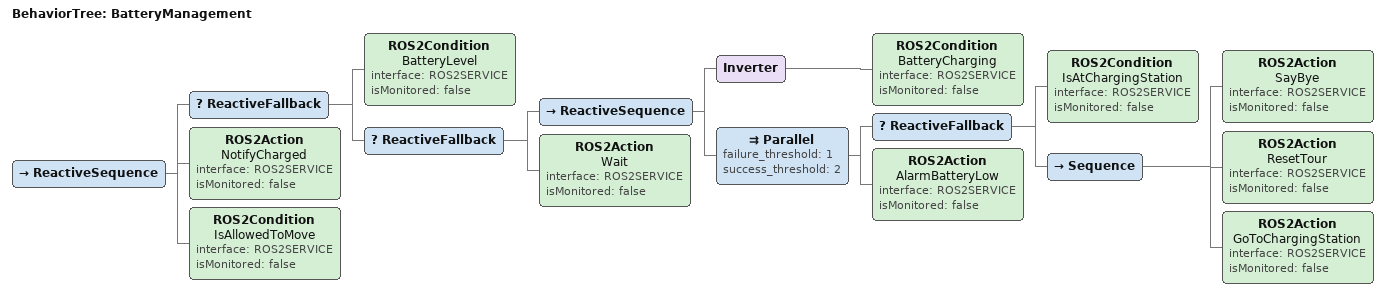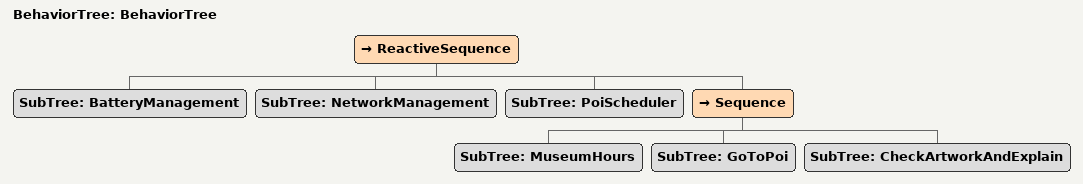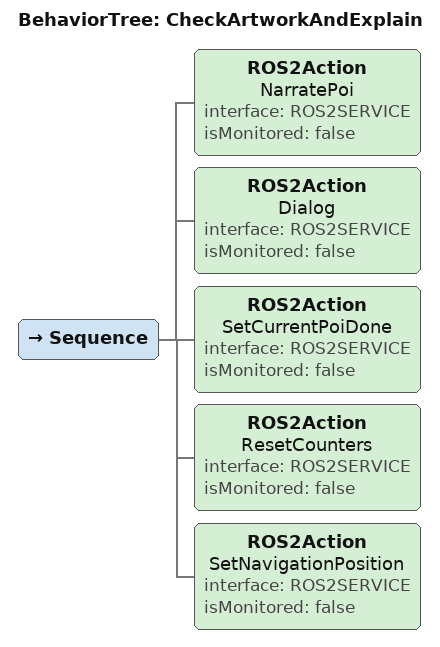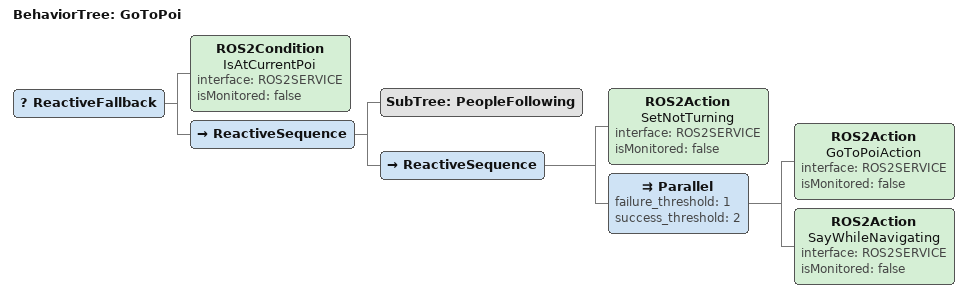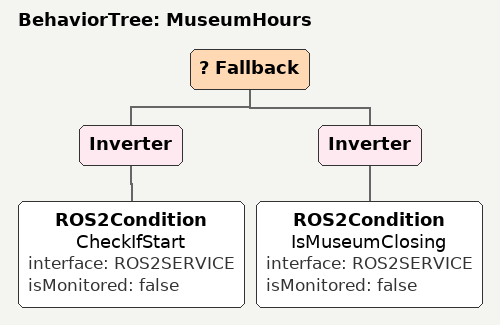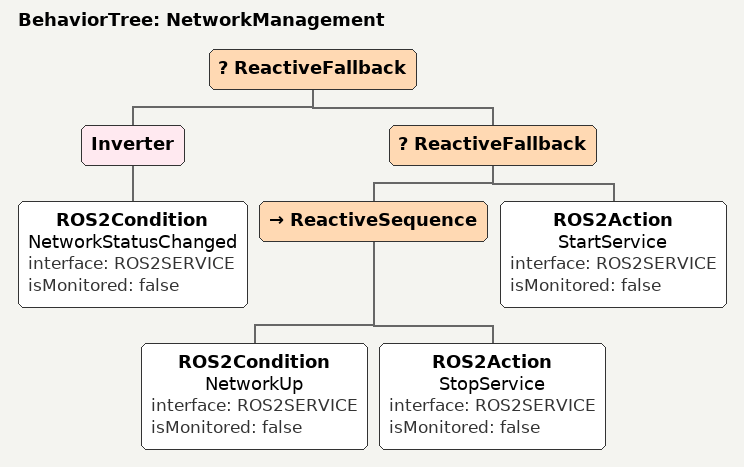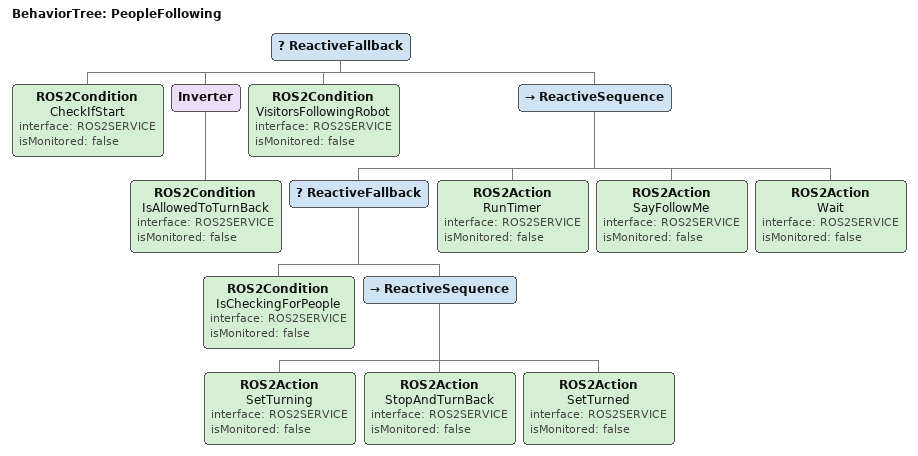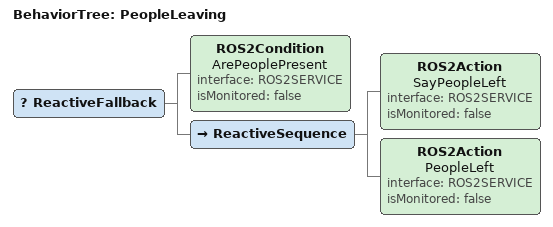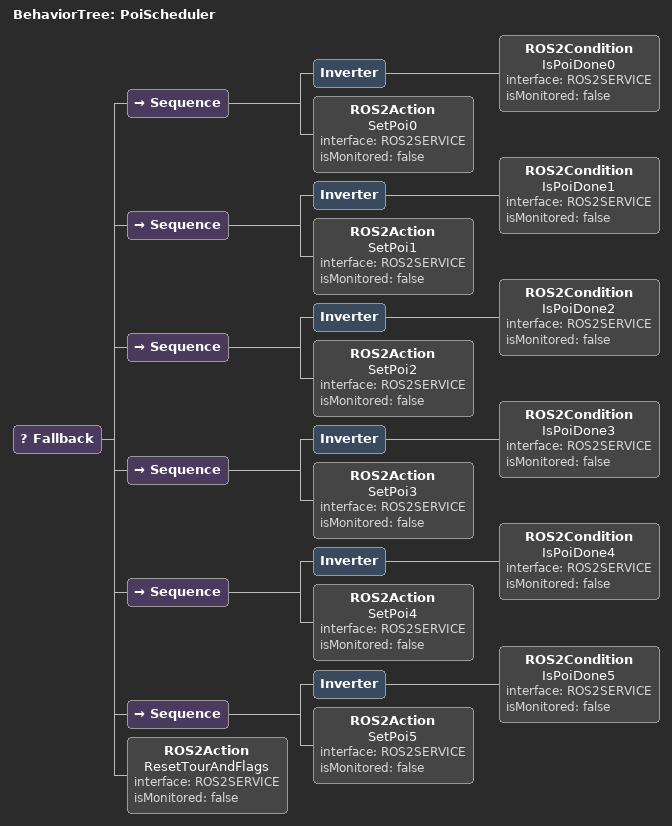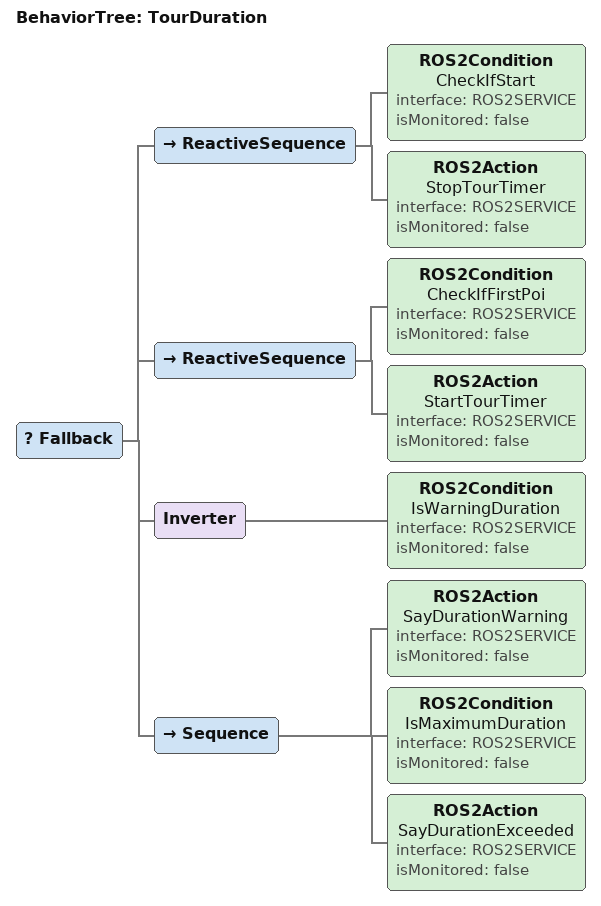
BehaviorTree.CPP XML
<?xml version="1.0" encoding="UTF-8"?>
<root BTCPP_format="3"
      main_tree_to_execute="BehaviorTree">
  <BehaviorTree ID="BatteryManagement">
    <ReactiveSequence>
      <ReactiveFallback>
        <ROS2Condition name="BatteryLevel"
                       interface="ROS2SERVICE"
                       isMonitored="false"/>
        <ReactiveFallback>
          <ReactiveSequence>
            <Inverter>
              <ROS2Condition name="BatteryCharging"
                             interface="ROS2SERVICE"
                             isMonitored="false"/>
            </Inverter>
            <Parallel failure_threshold="1"
                      success_threshold="2">
              <ReactiveFallback>
                <ROS2Condition name="IsAtChargingStation"
                               interface="ROS2SERVICE"
                               isMonitored="false"/>
                <Sequence>
                  <ROS2Action name="SayBye"
                              interface="ROS2SERVICE"
                              isMonitored="false"/>
                  <ROS2Action name="ResetTour"
                              interface="ROS2SERVICE"
                              isMonitored="false"/>
                  <ROS2Action name="GoToChargingStation"
                              interface="ROS2SERVICE"
                              isMonitored="false"/>
                </Sequence>
              </ReactiveFallback>
              <ROS2Action name="AlarmBatteryLow"
                          interface="ROS2SERVICE"
                          isMonitored="false"/>
            </Parallel>
          </ReactiveSequence>
          <ROS2Action name="Wait"
                      interface="ROS2SERVICE"
                      isMonitored="false"/>
        </ReactiveFallback>
      </ReactiveFallback>
      <ROS2Action name="NotifyCharged"
                  interface="ROS2SERVICE"
                  isMonitored="false"/>
      <ROS2Condition name="IsAllowedToMove"
                     interface="ROS2SERVICE"
                     isMonitored="false"/>
    </ReactiveSequence>
  </BehaviorTree>

  <BehaviorTree ID="BehaviorTree">
    <ReactiveSequence>
      <SubTree ID="BatteryManagement"/>
      <SubTree ID="NetworkManagement"/>
      <SubTree ID="PoiScheduler"/>
      <Sequence>
        <SubTree ID="MuseumHours"/>
        <SubTree ID="GoToPoi"/>
        <SubTree ID="CheckArtworkAndExplain"/>
      </Sequence>
    </ReactiveSequence>
  </BehaviorTree>

  <BehaviorTree ID="CheckArtworkAndExplain">
    <Sequence>
      <ROS2Action name="NarratePoi"
                  interface="ROS2SERVICE"
                  isMonitored="false"/>
      <ROS2Action name="Dialog"
                  interface="ROS2SERVICE"
                  isMonitored="false"/>
      <ROS2Action name="SetCurrentPoiDone"
                  interface="ROS2SERVICE"
                  isMonitored="false"/>
      <ROS2Action name="ResetCounters"
                  interface="ROS2SERVICE"
                  isMonitored="false"/>
      <ROS2Action name="SetNavigationPosition"
                  interface="ROS2SERVICE"
                  isMonitored="false"/>
    </Sequence>
  </BehaviorTree>

  <BehaviorTree ID="GoToPoi">
    <ReactiveFallback>
      <ROS2Condition name="IsAtCurrentPoi"
                     interface="ROS2SERVICE"
                     isMonitored="false"/>
      <ReactiveSequence>
        <SubTree ID="PeopleFollowing"/>
        <ReactiveSequence>
          <ROS2Action name="SetNotTurning"
                      interface="ROS2SERVICE"
                      isMonitored="false"/>
          <Parallel failure_threshold="1"
                    success_threshold="2">
            <ROS2Action name="GoToPoiAction"
                        interface="ROS2SERVICE"
                        isMonitored="false"/>
            <ROS2Action name="SayWhileNavigating"
                        interface="ROS2SERVICE"
                        isMonitored="false"/>
          </Parallel>
        </ReactiveSequence>
      </ReactiveSequence>
    </ReactiveFallback>
  </BehaviorTree>

  <BehaviorTree ID="MuseumHours">
    <Fallback>
      <Inverter>
        <ROS2Condition name="CheckIfStart"
                       interface="ROS2SERVICE"
                       isMonitored="false"/>
      </Inverter>
      <Inverter>
        <ROS2Condition name="IsMuseumClosing"
                       interface="ROS2SERVICE"
                       isMonitored="false"/>
      </Inverter>
    </Fallback>
  </BehaviorTree>

  <BehaviorTree ID="NetworkManagement">
    <ReactiveFallback>
      <Inverter>
        <ROS2Condition name="NetworkStatusChanged"
                       interface="ROS2SERVICE"
                       isMonitored="false"/>
      </Inverter>
      <ReactiveFallback>
        <ReactiveSequence>
          <ROS2Condition name="NetworkUp"
                         interface="ROS2SERVICE"
                         isMonitored="false"/>
          <ROS2Action name="StopService"
                      interface="ROS2SERVICE"
                      isMonitored="false"/>
        </ReactiveSequence>
        <ROS2Action name="StartService"
                    interface="ROS2SERVICE"
                    isMonitored="false"/>
      </ReactiveFallback>
    </ReactiveFallback>
  </BehaviorTree>

  <BehaviorTree ID="PeopleFollowing">
    <ReactiveFallback>
      <ROS2Condition name="CheckIfStart"
                     interface="ROS2SERVICE"
                     isMonitored="false"/>
      <Inverter>
        <ROS2Condition name="IsAllowedToTurnBack"
                       interface="ROS2SERVICE"
                       isMonitored="false"/>
      </Inverter>
      <ROS2Condition name="VisitorsFollowingRobot"
                     interface="ROS2SERVICE"
                     isMonitored="false"/>
      <ReactiveSequence>
        <ReactiveFallback>
          <ROS2Condition name="IsCheckingForPeople"
                         interface="ROS2SERVICE"
                         isMonitored="false"/>
          <ReactiveSequence>
            <ROS2Action name="SetTurning"
                        interface="ROS2SERVICE"
                        isMonitored="false"/>
            <ROS2Action name="StopAndTurnBack"
                        interface="ROS2SERVICE"
                        isMonitored="false"/>
            <ROS2Action name="SetTurned"
                        interface="ROS2SERVICE"
                        isMonitored="false"/>
          </ReactiveSequence>
        </ReactiveFallback>
        <ROS2Action name="RunTimer"
                    interface="ROS2SERVICE"
                    isMonitored="false"/>
        <ROS2Action name="SayFollowMe"
                    interface="ROS2SERVICE"
                    isMonitored="false"/>
        <ROS2Action name="Wait"
                    interface="ROS2SERVICE"
                    isMonitored="false"/>
      </ReactiveSequence>
    </ReactiveFallback>
  </BehaviorTree>

  <BehaviorTree ID="PeopleLeaving">
    <ReactiveFallback>
      <ROS2Condition name="ArePeoplePresent"
                     interface="ROS2SERVICE"
                     isMonitored="false"/>
      <ReactiveSequence>
        <ROS2Action name="SayPeopleLeft"
                    interface="ROS2SERVICE"
                    isMonitored="false"/>
        <ROS2Action name="PeopleLeft"
                    interface="ROS2SERVICE"
                    isMonitored="false"/>
      </ReactiveSequence>
    </ReactiveFallback>
  </BehaviorTree>

  <BehaviorTree ID="PoiScheduler">
    <Fallback>
      <Sequence>
        <Inverter>
          <ROS2Condition name="IsPoiDone0"
                         interface="ROS2SERVICE"
                         isMonitored="false"/>
        </Inverter>
        <ROS2Action name="SetPoi0"
                    interface="ROS2SERVICE"
                    isMonitored="false"/>
      </Sequence>
      <Sequence>
        <Inverter>
          <ROS2Condition name="IsPoiDone1"
                         interface="ROS2SERVICE"
                         isMonitored="false"/>
        </Inverter>
        <ROS2Action name="SetPoi1"
                    interface="ROS2SERVICE"
                    isMonitored="false"/>
      </Sequence>
      <Sequence>
        <Inverter>
          <ROS2Condition name="IsPoiDone2"
                         interface="ROS2SERVICE"
                         isMonitored="false"/>
        </Inverter>
        <ROS2Action name="SetPoi2"
                    interface="ROS2SERVICE"
                    isMonitored="false"/>
      </Sequence>
      <Sequence>
        <Inverter>
          <ROS2Condition name="IsPoiDone3"
                         interface="ROS2SERVICE"
                         isMonitored="false"/>
        </Inverter>
        <ROS2Action name="SetPoi3"
                    interface="ROS2SERVICE"
                    isMonitored="false"/>
      </Sequence>
      <Sequence>
        <Inverter>
          <ROS2Condition name="IsPoiDone4"
                         interface="ROS2SERVICE"
                         isMonitored="false"/>
        </Inverter>
        <ROS2Action name="SetPoi4"
                    interface="ROS2SERVICE"
                    isMonitored="false"/>
      </Sequence>
      <Sequence>
        <Inverter>
          <ROS2Condition name="IsPoiDone5"
                         interface="ROS2SERVICE"
                         isMonitored="false"/>
        </Inverter>
        <ROS2Action name="SetPoi5"
                    interface="ROS2SERVICE"
                    isMonitored="false"/>
      </Sequence>
      <ROS2Action name="ResetTourAndFlags"
                  interface="ROS2SERVICE"
                  isMonitored="false"/>
    </Fallback>
  </BehaviorTree>

  <BehaviorTree ID="TourDuration">
    <Fallback>
      <ReactiveSequence>
        <ROS2Condition name="CheckIfStart"
                       interface="ROS2SERVICE"
                       isMonitored="false"/>
        <ROS2Action name="StopTourTimer"
                    interface="ROS2SERVICE"
                    isMonitored="false"/>
      </ReactiveSequence>
      <ReactiveSequence>
        <ROS2Condition name="CheckIfFirstPoi"
                       interface="ROS2SERVICE"
                       isMonitored="false"/>
        <ROS2Action name="StartTourTimer"
                    interface="ROS2SERVICE"
                    isMonitored="false"/>
      </ReactiveSequence>
      <Inverter>
        <ROS2Condition name="IsWarningDuration"
                       interface="ROS2SERVICE"
                       isMonitored="false"/>
      </Inverter>
      <Sequence>
        <ROS2Action name="SayDurationWarning"
                    interface="ROS2SERVICE"
                    isMonitored="false"/>
        <ROS2Condition name="IsMaximumDuration"
                       interface="ROS2SERVICE"
                       isMonitored="false"/>
        <ROS2Action name="SayDurationExceeded"
                    interface="ROS2SERVICE"
                    isMonitored="false"/>
      </Sequence>
    </Fallback>
  </BehaviorTree>

</root>
